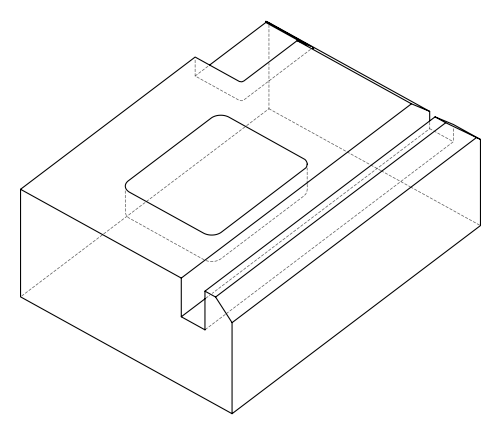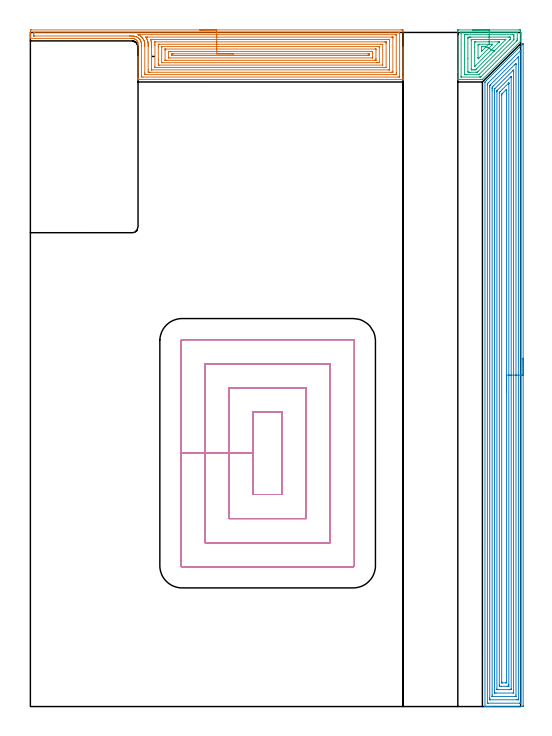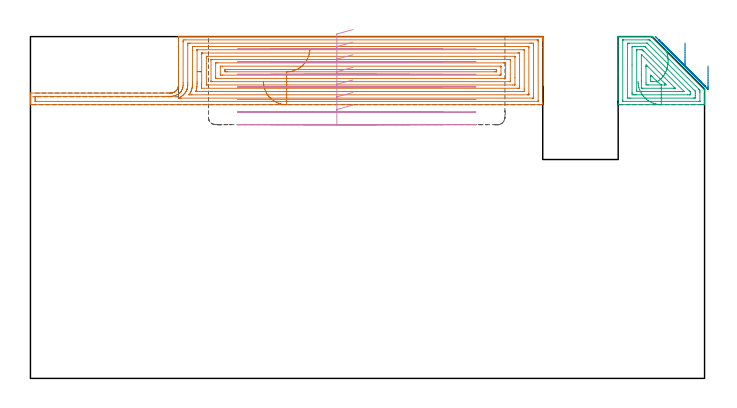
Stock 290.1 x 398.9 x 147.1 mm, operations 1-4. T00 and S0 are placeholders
(PLAN: 6 operations, 3 tool changes, 181.4 min)
(1 AREA_MILL | FG_CHAMFER_SURFACE | UGT0205_001 | 15.16 min | 91322 mm3)
(2 AREA_MILL_1 | FG_CHAMFER_SURFACE_1 | UGT0205_001 | 24.84 min | 101003 mm3)
(3 AREA_MILL_2 | FG_CHAMFER_SURFACE_2 | UGT0205_001 | 2.84 min | 14943 mm3)
(4 MILL_RECTANGULAR_POCKET | POCKET_RECTANGULAR_STRAIGHT | NXT0201_007 | Follow Part, ap 6.25, ae 75% | 18.51 min | 763879 mm3)
(5 MILL_SLOT | SLOT_PARTIAL_RECTANGULAR | NXT0201_008 | Follow Part, ap 1.5, ae 75% | 107.02 min | 175454 mm3)
(6 MILL_RECTANGULAR_SLOT | SLOT_RECTANGULAR | UGT0201_004 | Follow Part, ap 8, ae 75% | 13.06 min | 676463 mm3)
(TOOL UGT0205_001 | Chamfer Mill 20 x 3 x 45 deg. | D20 FL50 Z2)
(TOOL NXT0201_007 | ENDMILL 25mm [R216.25-25050GCK54P 1620] | D25 R3 FL54 Z5)
(TOOL NXT0201_008 | ENDMILL 6mm [2P460-0600-NA 1630] | D6 FL26 Z6)
(TOOL UGT0201_004 | End Mill 32 mm | D32 FL53 Z6)
(OP 1 AREA_MILL)
G17 G21 G94 G90
T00 M6
G54
G17 G0 G90 X100.25 Y400.4 S1061 M3
G43 Z157.1 H0
Z127.8
G94 G1 X100.288 Z126.928 F250.
X100.402 Z126.064
X100.591 Z125.212
X100.853 Z124.38
X101.187 Z123.574
X101.59 Z122.8
X102.058 Z122.064
X102.59 Z121.372
X103.179 Z120.729
X103.822 Z120.14
X104.514 Z119.608
X105.25 Z119.14
X106.024 Z118.737
X106.83 Z118.403
X107.662 Z118.141
X108.514 Z117.952
X109.378 Z117.838
X110.25 Z117.8
X219.408
X219.908 Y400.399 Z117.801
X220.402 Y400.394 Z117.803
X220.492 Y400.391 Z117.806
X220.496 Y399.904 Z118.293
X220.5 Y399.316 Z118.881
Y375.722 Z142.473
Y372.772 Z145.425
Y372.481 Z145.714
Y371.898 Z146.301
Y371.426 Z146.773
Y371.117 Z147.073
X220.492 Y371.102 Z147.088
X220.353 Y371.1 Z147.1
X63.891
X63.71 Y371.102 Z147.089
X63.702 Y371.31 Z146.883
X63.7 Y371.524 Z146.676
Y371.66 Z146.54
Y372.038 Z146.156
Y378.168 Z140.031
X63.698 Y391.3 Z126.899
X63.684 Y392.181 Z126.018
X63.63 Y392.625 Z125.573
X63.578 Y392.827 Z125.371
X63.518 Y393.063 Z125.136
X63.445 Y393.266 Z124.934
X63.425 Y393.321 Z124.879
X63.312 Y393.573 Z124.627
X63.202 Y393.761 Z124.439
X63.079 Y393.944 Z124.255
X62.771 Y394.318 Z123.881
X62.418 Y394.654 Z123.545
X62.304 Y394.742 Z123.457
X62.185 Y394.825 Z123.374
X61.861 Y395.007 Z123.191
X61.662 Y395.099 Z123.097
X61.524 Y395.165 Z123.034
X61.465 Y395.186 Z123.013
X61.305 Y395.243 Z122.957
X61.147 Y395.285 Z122.914
X61.083 Y395.302 Z122.896
X60.985 Y395.321 Z122.875
X60.919 Y395.333 Z122.86
X60.858 Y395.346 Z122.849
X60.684 Y395.37 Z122.828
X60.63 Y395.377 Z122.82
X60.406 Y395.392 Z122.807
X60.389
X60.255 Z122.802
X60.154 Y395.393 Z122.8
X59.736 Y395.399
X0.147 Y395.4
X0.01 Y395.404 Z122.789
X0. Y395.453 Z122.746
Y396.063 Z122.136
Y396.668 Z121.531
Y397.25 Z120.945
Y398.426 Z119.771
Y399.019 Z119.175
Y399.607 Z118.588
X0.003 Y399.904 Z118.291
X0.008 Y400.391 Z117.805
X0.099 Y400.394 Z117.803
X0.592 Y400.4 Z117.8
X110.25
Y398.986 Z119.214
X218.158
X218.344 Y398.984 Z119.216
X218.437 Y398.982 Z119.218
X218.48 Y398.979 Z119.221
X218.491 Y398.975 Z119.225
X218.493 Y398.96 Z119.24
X218.497 Y398.867 Z119.333
X218.5 Y398.647 Z119.553
Y373.365 Z144.835
X218.499 Y372.994 Z145.206
X218.492 Y372.62 Z145.58
X218.49 Y372.521 Z145.679
X218.445 Y372.519 Z145.681
X218.339 Y372.516 Z145.684
X218.124 Y372.514 Z145.686
X218.09
X66.531
X65.717 Y372.521 Z145.679
X65.7 Y373.339 Z144.861
Y373.365 Z144.835
X65.698 Y391.033 Z127.167
X65.688 Y391.928 Z126.272
X65.674 Y392.32 Z125.88
X65.6 Y392.827 Z125.373
X65.586 Y392.914 Z125.286
X65.461 Y393.369 Z124.831
X65.337 Y393.712 Z124.488
X65.245 Y393.917 Z124.283
X65.169 Y394.078 Z124.122
X64.998 Y394.382 Z123.818
X64.846 Y394.596 Z123.604
X64.782 Y394.682 Z123.518
X64.41 Y395.116 Z123.084
X64.029 Y395.481 Z122.719
X63.891 Y395.601 Z122.599
X63.455 Y395.913 Z122.287
X62.999 Y396.162 Z122.038
X62.564 Y396.366 Z121.834
X62.108 Y396.531 Z121.669
X61.876 Y396.596 Z121.604
X61.496 Y396.683 Z121.517
X61.216 Y396.733 Z121.467
X60.798 Y396.781 Z121.419
X60.325 Y396.801 Z121.399
X59.878 Y396.808 Z121.392
X59.433 Y396.812 Z121.388
X58.982 Y396.813 Z121.387
X58.542 Y396.814 Z121.386
X2.229 Y396.815 Z121.385
X2.112 Y396.816 Z121.384
X2.035 Y396.819 Z121.381
X2.018 Y396.821 Z121.379
X2.01 Y396.83 Z121.37
X2.007 Y396.878 Z121.322
X2.002 Y397.25 Z120.95
X2. Y397.623 Z120.577
Y398.135 Z120.065
X2.001 Y398.506 Z119.694
X2.008 Y398.88 Z119.32
X2.01 Y398.979 Z119.221
X2.054 Y398.981 Z119.219
X2.161 Y398.984 Z119.216
X2.376 Y398.986 Z119.214
X2.409
X110.25
Y397.572 Z120.628
X216.018 Y397.571 Z120.629
X216.341 Y397.569 Z120.631
X216.449 Y397.567 Z120.633
X216.48 Y397.565 Z120.635
X216.49 Y397.512 Z120.688
X216.495 Y397.407 Z120.793
X216.498 Y397.25 Z120.95
X216.5 Y397.093 Z121.107
Y374.977 Z143.223
X216.499 Y374.25 Z143.95
X216.497 Y374.095 Z144.105
X216.49 Y373.942 Z144.258
X216.341 Y373.935 Z144.265
X215.772 Y373.93 Z144.27
X215.45 Y373.929 Z144.271
X214.882 Y373.928 Z144.272
X68.672 Y373.929 Z144.271
X68.348
X67.776 Y373.933 Z144.267
X67.726 Y373.935 Z144.265
X67.71 Y373.948 Z144.252
X67.704 Y374.005 Z144.195
X67.701 Y374.25 Z143.95
X67.7 Y374.893 Z143.307
X67.698 Y390.819 Z127.381
X67.696 Y391.058 Z127.142
X67.689 Y391.712 Z126.488
X67.684 Y391.942 Z126.258
X67.676 Y392.159 Z126.041
X67.651 Y392.486 Z125.714
X67.609 Y392.827 Z125.373
X67.589 Y392.967 Z125.233
X67.457 Y393.55 Z124.65
X67.421 Y393.676 Z124.524
X67.41 Y393.712 Z124.488
X67.385 Y393.783 Z124.417
X67.178 Y394.285 Z123.915
X67.03 Y394.596 Z123.604
X66.856 Y394.891 Z123.309
X66.565 Y395.319 Z122.881
X66.433 Y395.481 Z122.719
X66.083 Y395.891 Z122.309
X65.674 Y396.294 Z121.906
X65.594 Y396.366 Z121.834
X65.366 Y396.556 Z121.644
X65.137 Y396.719 Z121.481
X64.782 Y396.967 Z121.233
X64.278 Y397.25 Z120.95
X63.891 Y397.448 Z120.752
X63.675 Y397.558 Z120.642
X63.742 Y397.565 Z120.635
X63.804 Y397.568 Z120.632
X63.891 Y397.57 Z120.63
X64.458 Y397.571 Z120.629
X64.782 Y397.572 Z120.628
X110.25
Y396.157 Z122.043
X213.877
X214.409 Y396.155 Z122.045
X214.469 Y396.153 Z122.047
X214.484 Y396.151 Z122.049
X214.49 Y396.142 Z122.058
X214.493 Y396.097 Z122.103
X214.498 Y395.911 Z122.289
X214.5 Y395.539 Z122.661
Y376.019 Z142.181
X214.496 Y375.606 Z142.594
X214.492 Y375.399 Z142.801
X214.49 Y375.354 Z142.846
X214.445 Y375.35 Z142.85
X214.345 Y375.346 Z142.854
X213.667 Y375.343 Z142.857
X213.457
X70.813
X70.131 Y375.344 Z142.856
X69.919 Y375.346 Z142.854
X69.769 Y375.35 Z142.85
X69.709 Y375.357 Z142.843
X69.707 Y375.391 Z142.809
X69.702 Y375.561 Z142.639
X69.7 Y376.904 Z141.296
X69.698 Y390.603 Z127.597
X69.695 Y391.058 Z127.142
X69.691 Y391.495 Z126.705
X69.678 Y391.942 Z126.258
X69.657 Y392.413 Z125.787
X69.616 Y392.827 Z125.373
X69.581 Y393.094 Z125.106
X69.51 Y393.444 Z124.756
X69.44 Y393.712 Z124.488
X69.396 Y393.874 Z124.326
X69.24 Y394.343 Z123.857
X69.138 Y394.596 Z123.604
X69.066 Y394.769 Z123.431
X68.816 Y395.242 Z122.958
X68.673 Y395.481 Z122.719
X68.348 Y395.967 Z122.233
X68.256 Y396.101 Z122.099
X68.226 Y396.151 Z122.049
X68.348 Y396.153 Z122.047
X68.56 Y396.156 Z122.044
X69.24 Y396.157 Z122.043
X69.45
X110.25
Y394.743 Z123.457
X211.884
X212.032 Y394.741 Z123.459
X212.327 Y394.736 Z123.464
X212.491 Y394.731 Z123.469
X212.494 Y394.683 Z123.517
X212.496 Y394.596 Z123.604
X212.5 Y393.985 Z124.215
Y393.712 Z124.488
X212.499 Y376.827 Z141.373
X212.498 Y376.789 Z141.411
X212.495 Y376.771 Z141.429
X212.492 Y376.766 Z141.434
X212.474 Y376.764 Z141.436
X212.18 Y376.759 Z141.441
X212.031 Y376.757 Z141.443
X71.914
X71.767 Y376.759 Z141.441
X71.726 Y376.762 Z141.438
X71.71 Y376.765 Z141.435
X71.707 Y376.777 Z141.423
X71.702 Y376.833 Z141.367
X71.7 Y376.904 Z141.296
Y377.117 Z141.083
X71.698 Y390.388 Z127.812
X71.696 Y391.058 Z127.142
X71.694 Y391.276 Z126.924
X71.678 Y391.942 Z126.258
X71.648 Y392.562 Z125.638
X71.622 Y392.827 Z125.373
X71.582 Y393.157 Z125.043
X71.467 Y393.712 Z124.488
X71.307 Y394.315 Z123.885
X71.215 Y394.596 Z123.604
X71.186 Y394.688 Z123.512
X71.175 Y394.73 Z123.47
X71.323 Y394.736 Z123.464
X71.618 Y394.741 Z123.459
X71.767 Y394.743 Z123.457
X110.25
Y393.329 Z124.871
X209.595
X210.101 Y393.328 Z124.872
X210.49 Y393.326 Z124.874
X210.493 Y393.323 Z124.877
X210.498 Y393.318 Z124.882
X210.499 Y392.827 Z125.373
X210.5 Y392.431 Z125.769
X210.499 Y378.277 Z139.923
X210.497 Y378.22 Z139.98
X210.491 Y378.187 Z140.013
X210.487 Y378.177 Z140.023
X210.479 Y378.176 Z140.024
X210.354 Y378.173 Z140.027
X210.101 Y378.171 Z140.029
X209.715
X74.203
X73.851 Y378.172 Z140.028
X73.797 Y378.174 Z140.026
X73.742 Y378.178 Z140.022
X73.709 Y378.183 Z140.017
X73.708 Y378.232 Z139.968
X73.699 Y378.671 Z139.529
X73.697 Y391.138 Z127.062
X73.678 Y391.942 Z126.258
X73.639 Y392.769 Z125.431
X73.595 Y393.275 Z124.925
X73.597 Y393.324 Z124.876
X73.604 Y393.325 Z124.875
X73.634 Y393.327 Z124.873
X73.697 Y393.328 Z124.872
X110.25 Y393.329 Z124.871
Y391.915 Z126.285
X207.426
X208.318 Y391.913 Z126.287
X208.348 Y391.912 Z126.288
X208.491 Y391.9 Z126.3
X208.497 Y391.862 Z126.338
X208.498 Y391.848 Z126.352
X208.5 Y388.801 Z129.399
X208.499 Y380.081 Z138.119
X208.494 Y379.719 Z138.481
X208.49 Y379.616 Z138.584
X208.484 Y379.591 Z138.609
X208.478 Y379.59 Z138.61
X208.426 Y379.587 Z138.613
X208.318 Y379.585 Z138.615
X208.29
X76.344
X75.934 Y379.588 Z138.612
X75.73 Y379.591 Z138.609
X75.712 Y379.592 Z138.608
X75.708 Y379.607 Z138.593
X75.703 Y379.645 Z138.555
X75.701 Y379.698 Z138.502
X75.699 Y380.225 Z137.975
Y382.658 Z135.542
X75.698 Y390.389 Z127.811
X75.691 Y391.733 Z126.467
X75.694 Y391.832 Z126.368
X75.698 Y391.891 Z126.309
X75.705 Y391.908 Z126.292
X75.725 Y391.909 Z126.291
X75.94 Y391.912 Z126.288
X76.372 Y391.915 Z126.285
X110.25
Y390.5 Z127.7
X206.39
X206.454 Y390.498 Z127.702
X206.48 Y390.496 Z127.704
X206.49 Y390.493 Z127.707
X206.493 Y390.476 Z127.724
X206.497 Y390.387 Z127.813
X206.5 Y390.208 Z127.992
X206.499 Y381.327 Z136.873
X206.494 Y381.114 Z137.086
X206.49 Y381.015 Z137.185
X206.302 Y381.007 Z137.193
X205.97 Y381.002 Z137.198
X205.643 Y381. Z137.2
X205.081
X78.155
X77.825 Y381.002 Z137.198
X77.732 Y381.005 Z137.195
X77.712 Y381.006 Z137.194
X77.708 Y381.019 Z137.181
X77.704 Y381.056 Z137.144
X77.7 Y381.176 Z137.024
X77.699 Y390.173 Z128.027
X77.7 Y390.324 Z127.876
X77.703 Y390.445 Z127.755
X77.708 Y390.482 Z127.718
X77.711 Y390.494 Z127.706
X77.732 Y390.495 Z127.705
X77.825 Y390.498 Z127.702
X78.155 Y390.5 Z127.7
X110.25
Y389.086 Z129.114
X204.294
X204.409 Y389.084 Z129.116
X204.466 Y389.082 Z129.118
X204.487 Y389.08 Z129.12
X204.49 Y389.063 Z129.137
X204.499 Y388.655 Z129.545
X204.5 Y383.346 Z134.854
X204.499 Y383.096 Z135.104
X204.495 Y382.466 Z135.734
X204.491 Y382.425 Z135.775
X204.46 Y382.421 Z135.779
X204.376 Y382.418 Z135.782
X204.204 Y382.415 Z135.785
X203.86 Y382.414 Z135.786
X203.656
X80.626
X79.938 Y382.416 Z135.784
X79.73 Y382.418 Z135.782
X79.708 Y382.421 Z135.779
X79.705 Y382.427 Z135.773
X79.701 Y382.447 Z135.753
X79.699 Y388.404 Z129.796
Y388.641 Z129.559
X79.703 Y388.879 Z129.321
X79.708 Y389.037 Z129.163
X79.711 Y389.08 Z129.12
X79.725 Y389.082 Z129.118
X79.766 Y389.084 Z129.116
X79.938 Y389.086 Z129.114
X80.142
X110.25
Y387.672 Z130.528
X201.924 Y387.671 Z130.529
X202.077 Y387.67 Z130.53
X202.231 Y387.665 Z130.535
X202.49 Y387.653 Z130.547
X202.493 Y387.519 Z130.681
X202.499 Y387.1 Z131.1
Y384.446 Z133.754
X202.494 Y383.981 Z134.219
X202.49 Y383.877 Z134.323
X202.479 Y383.835 Z134.365
X202.385 Y383.832 Z134.368
X202.23 Y383.829 Z134.371
X82.613 Y383.828 Z134.372
X81.871 Y383.832 Z134.368
X81.721 Y383.835 Z134.365
X81.702 Y383.981 Z134.219
X81.7 Y384.002 Z134.198
Y387.519 Z130.681
X81.701 Y387.54 Z130.66
X81.721 Y387.665 Z130.535
X82.46 Y387.671 Z130.529
X82.613 Y387.672 Z130.528
X110.25
Y386.258 Z131.942
X199.782
X200.294 Y386.256 Z131.944
X200.464 Y386.253 Z131.947
X200.485 Y386.252 Z131.948
X200.491 Y386.199 Z132.001
X200.497 Y386.091 Z132.109
X200.499 Y385.954 Z132.246
Y385.75 Z132.45
X200.498 Y385.547 Z132.653
X200.49 Y385.342 Z132.858
X200.477 Y385.249 Z132.951
X200.421 Y385.246 Z132.954
X200.294 Y385.244 Z132.956
X199.914 Y385.242 Z132.958
X199.402
X84.016
X83.753 Y385.244 Z132.956
X83.727 Y385.245 Z132.955
X83.714 Y385.248 Z132.952
X83.709 Y385.26 Z132.94
X83.703 Y385.358 Z132.842
X83.699 Y385.556 Z132.644
X83.702 Y385.75 Z132.45
X83.709 Y386.095 Z132.105
X83.723 Y386.251 Z131.949
X83.888 Y386.254 Z131.946
X84.396 Y386.257 Z131.943
X84.776 Y386.258 Z131.942
X110.25
X111.122 Z131.98
X111.986 Z132.094
X112.838 Z132.283
X113.67 Z132.545
X114.476 Z132.879
X115.25 Z133.282
X115.986 Z133.751
X116.678 Z134.282
X117.321 Z134.871
X117.91 Z135.514
X118.442 Z136.206
X118.91 Z136.942
X119.313 Z137.716
X119.647 Z138.522
X119.909 Z139.354
X120.098 Z140.206
X120.212 Z141.071
X120.25 Z141.942
G0 Z157.1
M5
M2
(OP 2 AREA_MILL_1)
G17 G21 G94 G90
T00 M6
G54
G17 G0 G90 X291.6 Y206.1 S1061 M3
G43 Z157.1 H0
Z134.5
G94 G1 Y206.062 Z133.628 F250.
Y205.948 Z132.764
Y205.759 Z131.912
Y205.497 Z131.08
Y205.163 Z130.274
Y204.76 Z129.5
Y204.291 Z128.764
Y203.76 Z128.072
Y203.171 Z127.429
Y202.528 Z126.84
Y201.836 Z126.309
Y201.1 Z125.84
Y200.326 Z125.437
Y199.52 Z125.103
Y198.688 Z124.841
Y197.836 Z124.652
Y196.971 Z124.538
Y196.1 Z124.5
Y0.608
X291.597 Y0.311 Z124.501
X291.592 Y0.01 Z124.506
X291.287 Y0. Z124.811
X272.881 Z143.214
X272.273 Z143.821
X271.705 Z144.392
X271.381 Z144.715
X270.813 Z145.283
X270.489 Z145.606
X269.842 Z146.257
X269.434 Z146.666
X269.027 Z147.064
X269.003 Y0.009 Z147.088
X269. Y0.162 Z147.1
Y369.275
X269.005 Y369.604 Z147.09
X269.151 Y369.753 Z146.945
X269.865 Y370.465 Z146.234
X291.289 Y391.889 Z124.81
X291.448 Y392.05 Z124.648
X291.587 Y392.187 Z124.511
X291.596 Y392.188 Z124.502
X291.599 Y392.187 Z124.499
X291.6 Y392.091 Z124.5
Y196.1
X290.186 Z125.914
Y2.319
X290.184 Y2.243 Z125.916
X290.181 Y2.093 Z125.919
X290.177 Y2.009 Z125.923
X290.159 Y2.007 Z125.941
X290.111 Y2.004 Z125.989
X289.612 Y2. Z126.488
X270.882 Z145.218
X270.489 Y2.004 Z145.611
X270.434 Y2.007 Z145.666
X270.423 Y2.009 Z145.677
X270.42 Y2.069 Z145.68
X270.417 Y2.168 Z145.683
X270.414 Y2.469 Z145.686
Y367.49
X270.415 Y368.382 Z145.685
X270.416 Y368.455 Z145.684
X270.421 Y368.531 Z145.679
X270.426 Y368.564 Z145.674
X270.441 Y368.583 Z145.659
X270.489 Y368.636 Z145.611
X270.807 Y368.957 Z145.293
X271.125 Y369.275 Z144.975
X289.991 Y388.141 Z126.109
X290.111 Y388.258 Z125.989
X290.153 Y388.296 Z125.947
X290.176 Y388.316 Z125.924
X290.179 Y388.246 Z125.921
X290.184 Y388.096 Z125.916
X290.185 Y388.021 Z125.915
X290.186 Y387.946 Z125.914
Y196.1
X288.772 Z127.328
X288.771 Y4.627 Z127.329
X288.77 Y4.179 Z127.33
X288.767 Y4.068 Z127.333
X288.765 Y4.021 Z127.335
X288.684 Y4.01 Z127.416
X288.504 Y4.002 Z127.596
X288.327 Y4.001 Z127.773
X287.614 Y4. Z128.486
X272.094 Y4.001 Z144.006
X271.975 Y4.003 Z144.125
X271.88 Y4.009 Z144.22
X271.835 Y4.014 Z144.265
X271.833 Y4.032 Z144.267
X271.831 Y4.179 Z144.269
X271.829 Y4.624 Z144.271
Y5.072
Y366.597
X271.831 Y367.04 Z144.269
X271.836 Y367.49 Z144.264
X271.849 Y367.538 Z144.251
X271.888 Y367.583 Z144.212
X271.951 Y367.65 Z144.149
X272.031 Y367.732 Z144.069
X272.273 Y367.974 Z143.827
X288.538 Y384.239 Z127.562
X288.751 Y384.45 Z127.349
X288.757 Y384.451 Z127.343
X288.764 Y384.45 Z127.336
X288.769 Y384.19 Z127.331
X288.771 Y384.006 Z127.329
X288.772 Y196.1 Z127.328
X287.357 Z128.743
Y6.857
X287.351 Y6.048 Z128.749
X287.341 Y6.01 Z128.759
X287.292 Y6.007 Z128.808
X287.185 Y6.003 Z128.915
X286.971 Y6.001 Z129.129
X286.543 Y6. Z129.557
X273.408 Y6.001 Z142.692
X273.306 Y6.002 Z142.794
X273.256 Y6.006 Z142.844
X273.248 Y6.009 Z142.852
X273.246 Y6.014 Z142.854
X273.244 Y6.035 Z142.856
X273.243 Y6.779 Z142.857
Y364.734
X273.244 Y365.626 Z142.856
X273.245 Y365.704 Z142.855
X273.261 Y366.501 Z142.839
X273.351 Y366.597 Z142.749
X274.148 Y367.399 Z141.952
X286.736 Y379.987 Z129.364
X286.935 Y380.185 Z129.165
X287.088 Y380.335 Z129.012
X287.34 Y380.579 Z128.76
X287.355 Y380.067 Z128.745
X287.357 Y379.987 Z128.743
Y379.906
Y196.1
X285.943 Z130.157
Y8.35
X285.941 Y8.058 Z130.159
X285.939 Y8.02 Z130.161
X285.935 Y8.009 Z130.165
X285.931 Y8.006 Z130.169
X285.892 Y8.002 Z130.208
X285.812 Y8.001 Z130.288
X285.651 Y8. Z130.449
X275.59 Z140.51
X274.949 Y8.004 Z141.151
X274.691 Y8.008 Z141.409
X274.663 Y8.02 Z141.437
X274.662 Y8.037 Z141.438
X274.658 Y8.642 Z141.442
X274.657 Y8.934 Z141.443
Y364.812
X274.658 Y365.103 Z141.442
X274.662 Y365.404 Z141.438
X274.664 Y365.438 Z141.436
X274.677 Y365.467 Z141.423
X274.926 Y365.727 Z141.174
X285.633 Y376.434 Z130.467
X285.651 Y376.45 Z130.449
X285.936 Y376.691 Z130.164
X285.94 Y376.416 Z130.161
X285.942 Y376.126 Z130.158
X285.943 Y375.524 Z130.157
Y375.232
Y196.1
X284.529 Z131.571
Y10.659
X284.527 Y10.427 Z131.573
X284.524 Y10.097 Z131.576
X284.522 Y10.023 Z131.578
X284.436 Y10.01 Z131.664
X284.291 Y10.003 Z131.809
X283.868 Y10.001 Z132.232
X283.403 Y10. Z132.697
X276.732 Z139.368
X276.266 Y10.002 Z139.834
X276.112 Y10.008 Z139.988
X276.081 Y10.01 Z140.019
X276.078 Y10.064 Z140.022
X276.074 Y10.194 Z140.026
X276.072 Y10.427 Z140.028
X276.071 Y363.688 Z140.029
X276.072 Y363.919 Z140.028
X276.076 Y364.25 Z140.024
X276.078 Y364.411 Z140.022
X276.156 Y364.496 Z139.944
X276.461 Y364.812 Z139.639
X284.181 Y372.532 Z131.919
X284.496 Y372.846 Z131.604
X284.504 Z131.596
X284.522 Z131.578
X284.525 Y372.568 Z131.575
X284.528 Y372.185 Z131.572
X284.529 Y196.1 Z131.571
X283.115 Z132.985
Y12.966
X283.113 Y12.213 Z132.987
X283.111 Y12.077 Z132.989
X283.108 Y12.03 Z132.992
X283.103 Y12.01 Z132.997
X283.081 Y12.008 Z133.019
X282.976 Y12.004 Z133.124
X282.296 Y12. Z133.804
X282.084 Z134.016
X278.729 Z137.371
X277.837 Z138.263
X277.624 Y12.003 Z138.476
X277.554 Y12.006 Z138.546
X277.503 Y12.01 Z138.597
X277.492 Y12.075 Z138.608
X277.489 Y12.213 Z138.611
X277.487 Y12.351 Z138.613
X277.485 Y13.105 Z138.615
Y13.245
X277.486 Y363.027 Z138.614
X277.487 Y363.164 Z138.613
X277.491 Y363.304 Z138.609
X277.495 Y363.386 Z138.605
X277.527 Y363.422 Z138.573
X277.624 Y363.524 Z138.476
X277.821 Y363.723 Z138.279
X278.016 Y363.919 Z138.084
X283.058 Y368.961 Z133.042
X283.089 Y368.99 Z133.011
X283.106 Y369.003 Z132.994
X283.108 Z132.992
X283.11 Y368.985 Z132.99
X283.113 Y368.8 Z132.987
X283.114 Y368.522 Z132.986
X283.115 Y368.382 Z132.985
Y196.1
X281.7 Z134.4
Y14.891
X281.699 Y14.383 Z134.401
X281.697 Y14.212 Z134.403
X281.693 Y14.077 Z134.407
X281.686 Y14.01 Z134.414
X281.637 Y14.008 Z134.463
X281.192 Y14. Z134.908
X279.408 Z136.692
X278.964 Y14.008 Z137.136
X278.914 Y14.01 Z137.186
X278.906 Y14.042 Z137.194
X278.903 Y14.097 Z137.197
X278.901 Y14.152 Z137.199
X278.9 Y14.507 Z137.2
Y14.891
Y361.75
Y362.134
X278.902 Y362.261 Z137.198
X278.906 Y362.323 Z137.194
X278.909 Y362.35 Z137.191
X278.927 Y362.371 Z137.173
X279.047 Y362.496 Z137.053
X279.408 Y362.861 Z136.692
X279.491 Y362.944 Z136.609
X281.584 Y365.037 Z134.516
X281.654 Y365.105 Z134.446
X281.685 Y365.13 Z134.415
X281.695 Y365.136 Z134.405
X281.696 Y365.133 Z134.404
X281.699 Y365.072 Z134.401
X281.7 Y364.927 Z134.4
Y364.812
Y196.1
Y195.228 Z134.438
Y194.363 Z134.552
Y193.512 Z134.74
Y192.68 Z135.003
Y191.874 Z135.337
Y191.1 Z135.739
Y190.364 Z136.208
Y189.672 Z136.739
Y189.029 Z137.329
Y188.439 Z137.972
Y187.908 Z138.664
Y187.44 Z139.4
Y187.037 Z140.173
Y186.703 Z140.979
Y186.441 Z141.811
Y186.252 Z142.663
Y186.138 Z143.528
Y186.1 Z144.4
G0 Z157.1
M5
M2
(OP 3 AREA_MILL_2)
G17 G21 G94 G90
T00 M6
G54
G17 G0 G90 X261.5 Y400.4 S1061 M3
G43 Z157.1 H0
Z127.8
G94 G1 X261.538 Z126.928 F250.
X261.652 Z126.064
X261.841 Z125.212
X262.103 Z124.38
X262.437 Z123.574
X262.84 Z122.8
X263.309 Z122.064
X263.84 Z121.372
X264.429 Z120.729
X265.072 Z120.14
X265.764 Z119.608
X266.5 Z119.14
X267.274 Z118.737
X268.08 Z118.403
X268.912 Z118.141
X269.764 Z117.952
X270.628 Z117.838
X271.5 Z117.8
X289.122 Y400.399 Z117.801
X289.617 Y400.397 Z117.803
X290.093 Y400.39 Z117.805
X290.096 Y400.384 Z117.811
X290.1 Y399.904 Z118.29
Y399.503 Z118.691
Y399.019 Z119.174
Y398.218 Z119.981
Y398.135 Z120.064
Y393.794 Z124.405
X290.094 Y393.712 Z124.487
X290.09 Y393.702 Z124.496
X290.058 Y393.66 Z124.538
X290.005 Y393.604 Z124.594
X267.713 Y371.313 Z146.887
X267.523 Y371.126 Z147.073
X267.5 Y371.107 Z147.093
X266.64 Y371.1 Z147.1
X252.942
X252.91 Y371.105 Z147.093
X252.9 Y371.193 Z147.005
Y375.218 Z142.981
Y376.019 Z142.174
Y386.937 Z131.259
Y399.904 Z118.292
X252.904 Y400.309 Z117.887
X252.91 Y400.391 Z117.805
X252.993 Y400.398 Z117.798
X253.383 Y400.4 Z117.8
X271.5
Y398.986 Z119.214
X287.883 Y398.985 Z119.215
X288.051 Y398.98 Z119.22
X288.085 Y398.979 Z119.221
X288.091 Y398.958 Z119.242
X288.097 Y398.928 Z119.272
X288.099 Y398.898 Z119.302
X288.1 Y395.23 Z122.97
X288.096 Y394.596 Z123.604
X288.091 Y394.354 Z123.846
X288.072 Y394.133 Z124.067
X287.849 Y393.901 Z124.299
X287.755 Y393.805 Z124.395
X287.662 Y393.712 Z124.488
X266.639 Y372.69 Z145.51
X266.532 Y372.588 Z145.612
X266.476 Y372.538 Z145.662
X266.443 Y372.521 Z145.679
X266.393 Y372.519 Z145.681
X266.181 Y372.516 Z145.684
X265.756 Y372.514 Z145.686
X255.117 Y372.515 Z145.685
X254.949 Y372.52 Z145.68
X254.915 Y372.521 Z145.679
X254.909 Y372.542 Z145.658
X254.903 Y372.571 Z145.629
X254.901 Y372.602 Z145.598
X254.9 Y398.386 Z119.814
X254.901 Y398.637 Z119.563
X254.902 Y398.804 Z119.396
X254.907 Y398.938 Z119.262
X254.91 Y398.977 Z119.223
X254.916 Y398.979 Z119.221
X254.939 Y398.982 Z119.218
X255.151 Y398.985 Z119.215
X255.185 Y398.986 Z119.214
X271.5
Y397.572 Z120.628
X285.198 Y397.571 Z120.629
X285.764 Y397.568 Z120.632
X286.082 Y397.564 Z120.636
X286.099 Y397.25 Z120.95
X286.1 Y397.232 Z120.968
Y396.366 Z121.834
Y395.463 Z122.737
X286.089 Y394.596 Z123.604
X286.088 Y394.59 Z123.61
X286.082 Y394.581 Z123.619
X265.753 Y374.252 Z143.948
X265.452 Y373.96 Z144.24
X265.429 Y373.94 Z144.26
X265.384 Y373.935 Z144.265
X265.3 Y373.931 Z144.269
X265.193 Y373.929 Z144.271
X257.802
X257.236 Y373.932 Z144.268
X256.918 Y373.936 Z144.264
X256.901 Y374.25 Z143.95
X256.9 Y374.268 Z143.932
X256.901 Y397.268 Z120.932
X256.918 Y397.564 Z120.636
X257.483 Y397.57 Z120.63
X257.802 Y397.571 Z120.629
X258.365 Y397.572 Z120.628
X271.5
Y396.157 Z122.043
X282.755
X283.43 Y396.156 Z122.044
X283.641 Y396.155 Z122.045
X284.09 Y396.147 Z122.053
X284.098 Y395.697 Z122.503
Y395.481 Z122.719
X284.092 Y395.147 Z123.054
X284.089 Y395.065 Z123.135
X284.051 Y395.012 Z123.188
X283.978 Y394.933 Z123.267
X283.647 Y394.596 Z123.604
X283.539 Y394.488 Z123.712
X264.872 Y375.821 Z142.379
X264.528 Y375.479 Z142.721
X264.447 Y375.403 Z142.797
X264.399 Y375.359 Z142.841
X264.325 Y375.35 Z142.85
X263.988 Y375.345 Z142.855
X263.78 Y375.343 Z142.857
X260.245
X259.57 Y375.344 Z142.856
X259.359 Y375.345 Z142.855
X258.91 Y375.353 Z142.847
X258.901 Y375.803 Z142.397
X258.9 Y383.324 Z134.876
Y395.266 Z122.934
X258.902 Y395.481 Z122.719
X258.907 Y396.144 Z122.056
X259.57 Y396.154 Z122.046
X259.779 Y396.156 Z122.044
X260.453 Y396.157 Z122.043
X260.661
X271.5
Y394.743 Z123.457
X280.926
X281.219 Y394.739 Z123.461
X281.302 Y394.736 Z123.464
X281.325 Y394.734 Z123.466
X281.318 Y394.724 Z123.476
X281.266 Y394.667 Z123.533
X281.197 Y394.596 Z123.604
X263.988 Y377.386 Z140.814
X263.746 Y377.146 Z141.054
X263.499 Y376.904 Z141.296
X263.366 Y376.776 Z141.424
X263.245 Y376.763 Z141.437
X263.105 Y376.762 Z141.438
X262.367 Y376.757 Z141.443
X261.337 Y376.758 Z141.442
X261.191 Y376.76 Z141.44
X260.91 Y376.765 Z141.435
X260.907 Y376.904 Z141.296
X260.901 Y377.34 Z140.86
X260.9 Y394.149 Z124.051
X260.903 Y394.596 Z123.604
X260.906 Y394.705 Z123.495
X260.91 Y394.73 Z123.47
X260.916 Y394.736 Z123.464
X260.946 Y394.739 Z123.461
X261.044 Y394.742 Z123.458
X261.191 Y394.743 Z123.457
X261.337
X271.5
Y393.329 Z124.871
X276.743
X277.031
X277.244 Y393.328 Z124.872
X277.338 Y393.326 Z124.874
X277.458 Y393.322 Z124.878
X277.377 Y393.231 Z124.969
X277.325 Y393.175 Z125.025
X277.244 Y393.092 Z125.108
X277.112 Y392.96 Z125.24
X263.105 Y378.953 Z139.247
X262.961 Y378.816 Z139.384
X262.914 Y378.774 Z139.426
X262.903 Y378.825 Z139.375
X262.901 Y378.837 Z139.363
X262.9 Y387.519 Z130.681
Y390.173 Z128.027
Y393.032 Z125.168
X262.902 Y393.236 Z124.964
X262.906 Y393.295 Z124.905
X262.911 Y393.323 Z124.877
X262.918 Y393.325 Z124.875
X262.979 Y393.327 Z124.873
X263.105 Y393.329 Z124.871
X263.487
X271.5
Y391.915 Z126.285
X272.826
X272.853
X273.595 Y391.904 Z126.296
X273.234 Y391.533 Z126.667
X273.086 Y391.383 Z126.817
X272.826 Y391.123 Z127.077
X265.649 Y383.946 Z134.254
X265.276 Y383.576 Z134.624
X264.917 Y383.226 Z134.974
X264.9 Y383.952 Z134.248
Y383.981 Z134.219
Y391.03 Z127.17
X264.907 Y391.907 Z126.293
X265.756 Y391.915 Z126.285
X265.783
X271.5
X269.738 Y390.497 Z127.703
X269.716 Y390.471 Z127.729
X269.629 Y390.378 Z127.822
X269.494 Y390.241 Z127.959
X269.427 Y390.173 Z128.027
X267.523 Y388.27 Z129.93
X267.147 Y387.896 Z130.304
X267.046 Y387.798 Z130.402
X266.913 Y387.671 Z130.529
X266.907 Y387.858 Z130.342
X266.901 Y388.142 Z130.058
Y389.911 Z128.289
X266.904 Y390.173 Z128.027
X266.91 Y390.478 Z127.722
X267.203 Y390.494 Z127.706
X267.523 Y390.497 Z127.703
X268.081 Y390.5 Z127.7
X269.618
X269.711 Y390.499 Z127.701
X269.737 Y390.497 Z127.703
X269.738
X270.39 Y390.109 Z128.134
X271.007 Y389.742 Z128.629
X271.585 Y389.398 Z129.184
X272.12 Y389.081 Z129.797
X272.606 Y388.792 Z130.461
X273.041 Y388.533 Z131.171
X273.421 Y388.307 Z131.924
X273.743 Y388.116 Z132.711
X274.004 Y387.96 Z133.529
X274.204 Y387.842 Z134.37
X274.34 Y387.761 Z135.228
X274.411 Y387.719 Z136.096
X274.416 Y387.715 Z136.969
X274.357 Y387.751 Z137.838
X274.232 Y387.825 Z138.699
X274.043 Y387.937 Z139.543
X273.792 Y388.086 Z140.365
X273.481 Y388.272 Z141.158
G0 Z157.1
M5
M2
(OP 4 MILL_RECTANGULAR_POCKET)
G17 G21 G94 G90
T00 M6
G54
G17 G0 G90 X138.802 Y174.35 S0 M3
G43 Z157.1 H1
Z150.1
G94 G1 X131.85 Z148.237 F250.
Y149.9 Z141.686
Y125.45 F500.
X148.95
Y174.35
X131.85
Y149.9
X117.6
Y111.2
X163.2
Y188.6
X117.6
Y149.9
X103.35
Y96.95
X177.45
Y202.85
X103.35
Y149.9
X89.1
Y83.4
G3 X89.8 Y82.7 R0.7
G1 X191.
G3 X191.7 Y83.4 R0.7
G1 Y216.4
G3 X191. Y217.1 R0.7
G1 X89.8
G3 X89.1 Y216.4 R0.7
G1 Y149.9
Y148.9
G0 X138.802 Y174.35 Z144.686
G1 X131.85 Z142.823 F250.
Y149.9 Z136.271
Y125.45 F500.
X148.95
Y174.35
X131.85
Y149.9
X117.6
Y111.2
X163.2
Y188.6
X117.6
Y149.9
X103.35
Y96.95
X177.45
Y202.85
X103.35
Y149.9
X89.1
Y83.4
G3 X89.8 Y82.7 R0.7
G1 X191.
G3 X191.7 Y83.4 R0.7
G1 Y216.4
G3 X191. Y217.1 R0.7
G1 X89.8
G3 X89.1 Y216.4 R0.7
G1 Y149.9
Y148.9
G0 X138.802 Y174.35 Z139.271
G1 X131.85 Z137.408 F250.
Y149.9 Z130.857
Y125.45 F500.
X148.95
Y174.35
X131.85
Y149.9
X117.6
Y111.2
X163.2
Y188.6
X117.6
Y149.9
X103.35
Y96.95
X177.45
Y202.85
X103.35
Y149.9
X89.1
Y83.4
G3 X89.8 Y82.7 R0.7
G1 X191.
G3 X191.7 Y83.4 R0.7
G1 Y216.4
G3 X191. Y217.1 R0.7
G1 X89.8
G3 X89.1 Y216.4 R0.7
G1 Y149.9
Y148.9
G0 X138.802 Y174.35 Z133.857
G1 X131.85 Z131.994 F250.
Y149.9 Z125.443
Y125.45 F500.
X148.95
Y174.35
X131.85
Y149.9
X117.6
Y111.2
X163.2
Y188.6
X117.6
Y149.9
X103.35
Y96.95
X177.45
Y202.85
X103.35
Y149.9
X89.1
Y83.4
G3 X89.8 Y82.7 R0.7
G1 X191.
G3 X191.7 Y83.4 R0.7
G1 Y216.4
G3 X191. Y217.1 R0.7
G1 X89.8
G3 X89.1 Y216.4 R0.7
G1 Y149.9
Y148.9
G0 X138.802 Y174.35 Z128.443
G1 X131.85 Z126.58 F250.
Y149.9 Z120.029
Y125.45 F500.
X148.95
Y174.35
X131.85
Y149.9
X117.6
Y111.2
X163.2
Y188.6
X117.6
Y149.9
X103.35
Y96.95
X177.45
Y202.85
X103.35
Y149.9
X89.1
Y83.4
G3 X89.8 Y82.7 R0.7
G1 X191.
G3 X191.7 Y83.4 R0.7
G1 Y216.4
G3 X191. Y217.1 R0.7
G1 X89.8
G3 X89.1 Y216.4 R0.7
G1 Y149.9
Y148.9
G0 X138.802 Y174.35 Z123.029
G1 X131.85 Z121.166 F250.
Y149.9 Z114.614
Y125.45 F500.
X148.95
Y174.35
X131.85
Y149.9
X117.6
Y111.2
X163.2
Y188.6
X117.6
Y149.9
X103.35
Y96.95
X177.45
Y202.85
X103.35
Y149.9
X89.1
Y83.4
G3 X89.8 Y82.7 R0.7
G1 X191.
G3 X191.7 Y83.4 R0.7
G1 Y216.4
G3 X191. Y217.1 R0.7
G1 X89.8
G3 X89.1 Y216.4 R0.7
G1 Y149.9
Y148.9
G0 X138.802 Y174.35 Z117.614
G1 X131.85 Z115.751 F250.
Y149.9 Z109.2
Y125.45 F500.
X148.95
Y174.35
X131.85
Y149.9
X117.6
Y111.2
X163.2
Y188.6
X117.6
Y149.9
X103.35
Y96.95
X177.45
Y202.85
X103.35
Y149.9
X89.1
Y83.4
G3 X89.8 Y82.7 R0.7
G1 X191.
G3 X191.7 Y83.4 R0.7
G1 Y216.4
G3 X191. Y217.1 R0.7
G1 X89.8
G3 X89.1 Y216.4 R0.7
G1 Y149.9
Y148.9
G0 Z157.1
M5
M2
